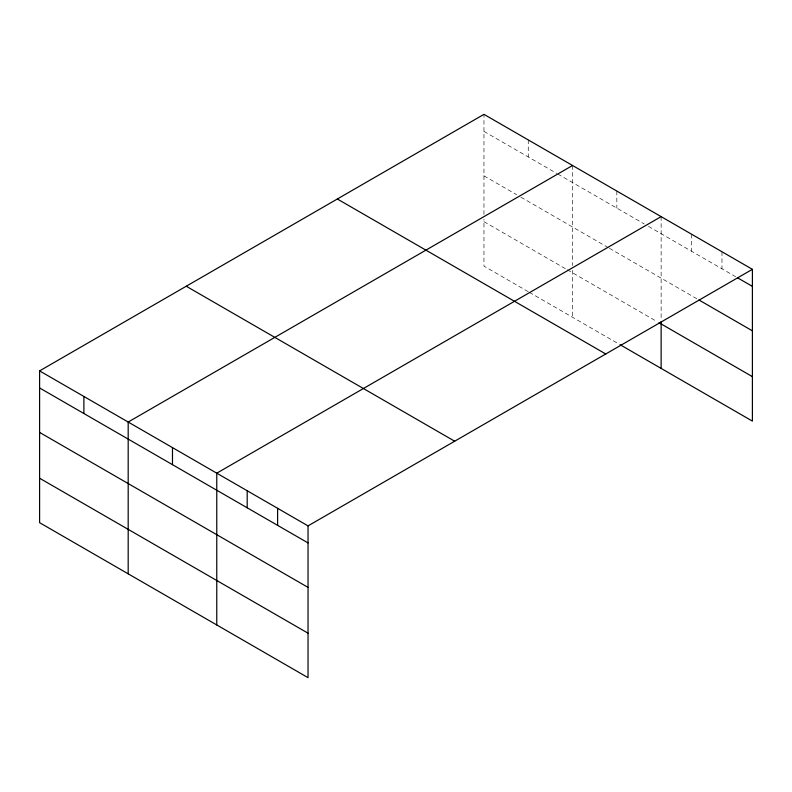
<?xml version="1.0" encoding="UTF-8"?>
<svg xmlns="http://www.w3.org/2000/svg" width="792" height="792" viewBox="0 0 792 792"><rect width="100%" height="100%" fill="white"/><g stroke="black" fill="none" stroke-linecap="round" stroke-linejoin="round"><path stroke-width="0.59" stroke-dasharray="3.96 2.97" d="M483.962 214.434L483.962 114.345M483.962 131.403L556.726 173.408M557.786 174.022L644.262 223.948M648.48 226.383L735.619 276.685M483.962 175.854L516.661 194.733M520.879 197.168L608.404 247.698M609.454 248.312L696.802 298.733M483.962 221.661L566.221 269.151M567.28 269.765L656.914 321.512M528.254 291.694L483.962 266.122L483.962 219.255M529.313 292.307L618.948 344.055M721.977 251.757L721.977 268.815M691.555 234.194L691.555 251.252M661.132 216.632L661.132 320.334M616.839 191.06L616.839 208.118M572.547 165.488L572.547 265.577M572.547 270.399L572.547 317.265M528.254 139.917L528.254 156.974"/><path stroke-width="1.19" d="M620.007 344.668L752.4 421.106L752.4 269.32L483.962 114.345L39.6 370.894L39.6 522.68L308.038 677.655L308.038 525.878L39.6 370.894M572.547 165.488L128.185 422.037L128.185 573.824M661.132 216.632L216.77 473.18L216.77 624.967M308.038 525.878L752.4 269.32M737.708 277.903L752.4 286.377M698.9 299.95L752.4 330.838M659.023 322.73L752.4 376.645M337.323 199L605.761 353.984M186.239 286.229L454.677 441.213M39.6 387.951L308.038 542.926M39.6 432.412L308.038 587.387M39.6 478.219L308.038 633.194M661.132 321.542L661.132 368.409M277.616 508.306L277.616 525.363M247.193 490.743L247.193 507.801M172.478 447.609L172.478 464.666M83.893 396.465L83.893 413.523"/></g></svg>
